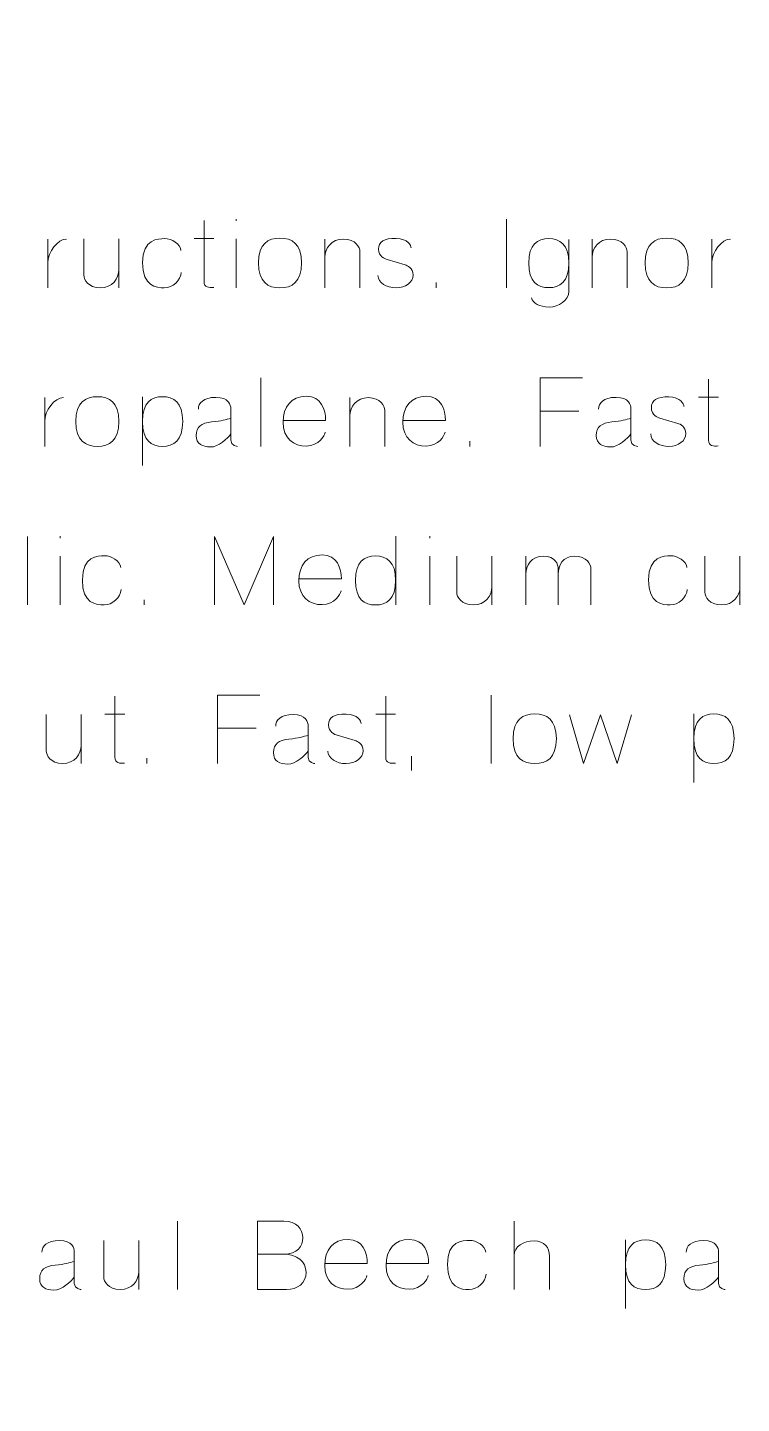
# Model space of a CAD drawing. Header units: inches. Extents: x -20.9 to 23.3, y -6.9 to 3.3.
# Drawn here: x -18.807 to -17.556, y -1.512 to 0.898 of the extents above; entities that cross this region are included whole.
import ezdxf

# ---------------------------------------------------------------- set-up
doc = ezdxf.new("R2010")
doc.units = ezdxf.units.IN
doc.header["$MEASUREMENT"] = 0
doc.layers.add('Layer 1', color=7, linetype='Continuous')

msp = doc.modelspace()

# ---------------------------------------------------------------- linework, layer by layer
at = {"layer": 'Layer 1', "color": 140, "lineweight": 9}
for points in [[(-20.6968, -6.1997), (-20.805, -6.1997), (-20.8936, -6.1111), (-20.8936, -6.0028), (-20.8936, -6.0028), (-20.8936, 2.6586), (-20.8936, 2.6586), (-20.8936, 2.7668), (-20.805, 2.8554), (-20.6968, 2.8554), (-20.6968, 2.8554), (-15.1849, 2.8554), (-15.1849, 2.8554), (-15.0767, 2.8554), (-14.9881, 2.7668), (-14.9881, 2.6586), (-14.9881, 2.6586), (-14.9881, -6.0028), (-14.9881, -6.0028), (-14.9881, -6.1111), (-15.0767, -6.1997), (-15.1849, -6.1997), (-15.1849, -6.1997), (-20.6968, -6.1997), (-20.6968, -6.1997)], [(-20.4324, -5.5304), (-20.4479, -5.5304), (-20.4605, -5.5169), (-20.4605, -5.5003), (-20.4605, -5.5003), (-20.4605, 2.1578), (-20.4605, 2.1578), (-20.4605, 2.1744), (-20.4479, 2.1879), (-20.4324, 2.1879), (-20.4324, 2.1879), (-15.6166, 2.1879), (-15.6166, 2.1879), (-15.6011, 2.1879), (-15.5885, 2.1744), (-15.5885, 2.1578), (-15.5885, 2.1578), (-15.5885, -5.5003), (-15.5885, -5.5003), (-15.5885, -5.5169), (-15.6011, -5.5304), (-15.6166, -5.5304), (-15.6166, -5.5304), (-20.4324, -5.5304), (-20.4324, -5.5304)]]:
    msp.add_open_spline(points, degree=3, knots=[0, 0, 0, 0, 1, 1, 1, 2, 2, 2, 3, 3, 3, 4, 4, 4, 5, 5, 5, 6, 6, 6, 7, 7, 7, 8, 8, 8, 8], dxfattribs=at)
at = {"layer": 'Layer 1', "color": 222, "lineweight": 9}
for points, knots in [([(-18.4806, 0.4431), (-18.4888, 0.4426), (-18.4976, 0.4422), (-18.4976, 0.4534), (-18.4976, 0.4534), (-18.4976, 0.56), (-18.4976, 0.56), (-18.4976, 0.56), (-18.4976, 0.4534), (-18.4976, 0.4534), (-18.4976, 0.4422), (-18.4888, 0.4426), (-18.4806, 0.4431)], [0, 0, 0, 0, 1, 1, 1, 2, 2, 2, 3, 3, 3, 4, 4, 4, 4]), ([(-18.4413, 0.5595), (-18.4413, 0.5595), (-18.4413, 0.5625), (-18.4413, 0.5625), (-18.4413, 0.5625), (-18.4413, 0.5595), (-18.4413, 0.5595)], [0, 0, 0, 0, 1, 1, 1, 2, 2, 2, 2]), ([(-17.9676, 0.5624), (-17.9676, 0.5624), (-17.9676, 0.4422), (-17.9676, 0.4422), (-17.9676, 0.4422), (-17.9676, 0.5624), (-17.9676, 0.5624)], [0, 0, 0, 0, 1, 1, 1, 2, 2, 2, 2]), ([(-18.7713, 0.4859), (-18.7718, 0.505), (-18.7541, 0.5279), (-18.7386, 0.5277), (-18.7541, 0.5279), (-18.7718, 0.505), (-18.7713, 0.4859)], [0, 0, 0, 0, 1, 1, 1, 2, 2, 2, 2]), ([(-18.7713, 0.4422), (-18.7713, 0.4422), (-18.7713, 0.5277), (-18.7713, 0.5277), (-18.7713, 0.5277), (-18.7713, 0.4422), (-18.7713, 0.4422)], [0, 0, 0, 0, 1, 1, 1, 2, 2, 2, 2]), ([(-18.7084, 0.4646), (-18.7084, 0.4569), (-18.7008, 0.4426), (-18.6796, 0.4424), (-18.6583, 0.4422), (-18.647, 0.4587), (-18.647, 0.4741), (-18.647, 0.4587), (-18.6583, 0.4422), (-18.6796, 0.4424), (-18.7008, 0.4426), (-18.7084, 0.4569), (-18.7084, 0.4646), (-18.7084, 0.4646), (-18.7084, 0.528), (-18.7084, 0.528), (-18.7084, 0.528), (-18.7084, 0.4646), (-18.7084, 0.4646)], [0, 0, 0, 0, 1, 1, 1, 2, 2, 2, 3, 3, 3, 4, 4, 4, 5, 5, 5, 6, 6, 6, 6]), ([(-18.647, 0.4424), (-18.647, 0.4424), (-18.647, 0.528), (-18.647, 0.528), (-18.647, 0.528), (-18.647, 0.4424), (-18.647, 0.4424)], [0, 0, 0, 0, 1, 1, 1, 2, 2, 2, 2]), ([(-18.5376, 0.4694), (-18.5381, 0.4554), (-18.5531, 0.4422), (-18.5673, 0.4422), (-18.5813, 0.4422), (-18.6054, 0.4446), (-18.6054, 0.4864), (-18.6054, 0.528), (-18.5784, 0.5285), (-18.5666, 0.5285), (-18.5548, 0.5285), (-18.5391, 0.5194), (-18.5381, 0.5077), (-18.5391, 0.5194), (-18.5548, 0.5285), (-18.5666, 0.5285), (-18.5784, 0.5285), (-18.6054, 0.528), (-18.6054, 0.4864), (-18.6054, 0.4446), (-18.5813, 0.4422), (-18.5673, 0.4422), (-18.5531, 0.4422), (-18.5381, 0.4554), (-18.5376, 0.4694)], [0, 0, 0, 0, 1, 1, 1, 2, 2, 2, 3, 3, 3, 4, 4, 4, 5, 5, 5, 6, 6, 6, 7, 7, 7, 8, 8, 8, 8]), ([(-18.5151, 0.5285), (-18.5151, 0.5285), (-18.4803, 0.5285), (-18.4803, 0.5285), (-18.4803, 0.5285), (-18.5151, 0.5285), (-18.5151, 0.5285)], [0, 0, 0, 0, 1, 1, 1, 2, 2, 2, 2]), ([(-18.4413, 0.4424), (-18.4413, 0.4424), (-18.4413, 0.5279), (-18.4413, 0.5279), (-18.4413, 0.5279), (-18.4413, 0.4421), (-18.4413, 0.4424)], [0, 0, 0, 0, 1, 1, 1, 2, 2, 2, 2]), ([(-18.4024, 0.4859), (-18.4024, 0.5195), (-18.3853, 0.5294), (-18.3646, 0.5294), (-18.3438, 0.5294), (-18.3268, 0.5195), (-18.3268, 0.4859), (-18.3268, 0.4521), (-18.3438, 0.4422), (-18.3646, 0.4422), (-18.3853, 0.4422), (-18.4024, 0.4521), (-18.4024, 0.4859)], [0, 0, 0, 0, 1, 1, 1, 2, 2, 2, 3, 3, 3, 4, 4, 4, 4]), ([(-18.4024, 0.4859), (-18.4024, 0.5195), (-18.3853, 0.5294), (-18.3646, 0.5294), (-18.3438, 0.5294), (-18.3268, 0.5195), (-18.3268, 0.4859), (-18.3268, 0.4521), (-18.3438, 0.4422), (-18.3646, 0.4422), (-18.3853, 0.4422), (-18.4024, 0.4521), (-18.4024, 0.4859)], [0, 0, 0, 0, 1, 1, 1, 2, 2, 2, 3, 3, 3, 4, 4, 4, 4]), ([(-18.2245, 0.5055), (-18.2245, 0.5132), (-18.2321, 0.5275), (-18.2533, 0.5277), (-18.2746, 0.5279), (-18.2858, 0.5114), (-18.2858, 0.4961), (-18.2858, 0.5114), (-18.2746, 0.5279), (-18.2533, 0.5277), (-18.2321, 0.5275), (-18.2245, 0.5132), (-18.2245, 0.5055), (-18.2245, 0.5055), (-18.2245, 0.4422), (-18.2245, 0.4422), (-18.2245, 0.4422), (-18.2245, 0.5055), (-18.2245, 0.5055)], [0, 0, 0, 0, 1, 1, 1, 2, 2, 2, 3, 3, 3, 4, 4, 4, 5, 5, 5, 6, 6, 6, 6]), ([(-18.2858, 0.5277), (-18.2858, 0.5277), (-18.2858, 0.4422), (-18.2858, 0.4422), (-18.2858, 0.4422), (-18.2858, 0.5277), (-18.2858, 0.5277)], [0, 0, 0, 0, 1, 1, 1, 2, 2, 2, 2]), ([(-18.1611, 0.529), (-18.1821, 0.5295), (-18.1918, 0.5229), (-18.1918, 0.51), (-18.1918, 0.4971), (-18.1809, 0.4931), (-18.1769, 0.4919), (-18.1769, 0.4919), (-18.1455, 0.4826), (-18.1455, 0.4826), (-18.1413, 0.4816), (-18.1313, 0.4771), (-18.1313, 0.4647), (-18.1313, 0.4524), (-18.1445, 0.4422), (-18.1611, 0.4422), (-18.1778, 0.4422), (-18.1929, 0.4511), (-18.1929, 0.4641), (-18.1929, 0.4511), (-18.1778, 0.4422), (-18.1611, 0.4422), (-18.1445, 0.4422), (-18.1313, 0.4524), (-18.1313, 0.4647), (-18.1313, 0.4771), (-18.1413, 0.4816), (-18.1455, 0.4826), (-18.1455, 0.4826), (-18.1769, 0.4919), (-18.1769, 0.4919), (-18.1809, 0.4931), (-18.1918, 0.4971), (-18.1918, 0.51), (-18.1918, 0.5229), (-18.1821, 0.5295), (-18.1611, 0.529), (-18.1401, 0.5282), (-18.1346, 0.5165), (-18.135, 0.5124), (-18.1346, 0.5165), (-18.1401, 0.5282), (-18.1611, 0.529)], [0, 0, 0, 0, 1, 1, 1, 2, 2, 2, 3, 3, 3, 4, 4, 4, 5, 5, 5, 6, 6, 6, 7, 7, 7, 8, 8, 8, 9, 9, 9, 10, 10, 10, 11, 11, 11, 12, 12, 12, 13, 13, 13, 14, 14, 14, 14]), ([(-17.8936, 0.5285), (-17.8743, 0.5285), (-17.8583, 0.5189), (-17.8583, 0.4856), (-17.8583, 0.4522), (-17.8743, 0.4426), (-17.8936, 0.4426), (-17.9129, 0.4426), (-17.9288, 0.4522), (-17.9288, 0.4856), (-17.9288, 0.5189), (-17.9129, 0.5285), (-17.8936, 0.5285)], [0, 0, 0, 0, 1, 1, 1, 2, 2, 2, 3, 3, 3, 4, 4, 4, 4]), ([(-17.8936, 0.5285), (-17.8743, 0.5285), (-17.8583, 0.5189), (-17.8583, 0.4856), (-17.8583, 0.4522), (-17.8743, 0.4426), (-17.8936, 0.4426), (-17.9129, 0.4426), (-17.9288, 0.4522), (-17.9288, 0.4856), (-17.9288, 0.5189), (-17.9129, 0.5285), (-17.8936, 0.5285)], [0, 0, 0, 0, 1, 1, 1, 2, 2, 2, 3, 3, 3, 4, 4, 4, 4]), ([(-17.9238, 0.4249), (-17.9219, 0.4149), (-17.9098, 0.4093), (-17.8931, 0.4086), (-17.8761, 0.4081), (-17.8583, 0.4206), (-17.8583, 0.4361), (-17.8583, 0.4361), (-17.8583, 0.5272), (-17.8583, 0.5272), (-17.8583, 0.5272), (-17.8583, 0.4361), (-17.8583, 0.4361), (-17.8583, 0.4206), (-17.8761, 0.4081), (-17.8931, 0.4086), (-17.9098, 0.4093), (-17.9219, 0.4149), (-17.9238, 0.4249)], [0, 0, 0, 0, 1, 1, 1, 2, 2, 2, 3, 3, 3, 4, 4, 4, 5, 5, 5, 6, 6, 6, 6]), ([(-17.7563, 0.4422), (-17.7563, 0.4422), (-17.7563, 0.5055), (-17.7563, 0.5055), (-17.7563, 0.5132), (-17.764, 0.5275), (-17.7851, 0.5277), (-17.8065, 0.5279), (-17.8176, 0.5114), (-17.8176, 0.4961), (-17.8176, 0.5114), (-17.8065, 0.5279), (-17.7851, 0.5277), (-17.764, 0.5275), (-17.7563, 0.5132), (-17.7563, 0.5055), (-17.7563, 0.5055), (-17.7563, 0.4422), (-17.7563, 0.4422)], [0, 0, 0, 0, 1, 1, 1, 2, 2, 2, 3, 3, 3, 4, 4, 4, 5, 5, 5, 6, 6, 6, 6]), ([(-17.8176, 0.4422), (-17.8176, 0.4422), (-17.8176, 0.5277), (-17.8176, 0.5277), (-17.8176, 0.5277), (-17.8176, 0.4422), (-17.8176, 0.4422)], [0, 0, 0, 0, 1, 1, 1, 2, 2, 2, 2]), ([(-17.7248, 0.4859), (-17.7248, 0.5195), (-17.7076, 0.5294), (-17.687, 0.5294), (-17.6661, 0.5294), (-17.6491, 0.5195), (-17.6491, 0.4859), (-17.6491, 0.4521), (-17.6661, 0.4422), (-17.687, 0.4422), (-17.7076, 0.4422), (-17.7248, 0.4521), (-17.7248, 0.4859)], [0, 0, 0, 0, 1, 1, 1, 2, 2, 2, 3, 3, 3, 4, 4, 4, 4]), ([(-17.7248, 0.4859), (-17.7248, 0.5195), (-17.7076, 0.5294), (-17.687, 0.5294), (-17.6661, 0.5294), (-17.6491, 0.5195), (-17.6491, 0.4859), (-17.6491, 0.4521), (-17.6661, 0.4422), (-17.687, 0.4422), (-17.7076, 0.4422), (-17.7248, 0.4521), (-17.7248, 0.4859)], [0, 0, 0, 0, 1, 1, 1, 2, 2, 2, 3, 3, 3, 4, 4, 4, 4]), ([(-17.575, 0.5277), (-17.5905, 0.5279), (-17.6081, 0.505), (-17.6076, 0.4859), (-17.6081, 0.505), (-17.5905, 0.5279), (-17.575, 0.5277)], [0, 0, 0, 0, 1, 1, 1, 2, 2, 2, 2]), ([(-17.6076, 0.5277), (-17.6076, 0.5277), (-17.6076, 0.4422), (-17.6076, 0.4422), (-17.6076, 0.4422), (-17.6076, 0.5277), (-17.6076, 0.5277)], [0, 0, 0, 0, 1, 1, 1, 2, 2, 2, 2]), ([(-18.0911, 0.4422), (-18.0911, 0.4422), (-18.0911, 0.4514), (-18.0911, 0.4514), (-18.0911, 0.4514), (-18.0911, 0.4422), (-18.0911, 0.4422)], [0, 0, 0, 0, 1, 1, 1, 2, 2, 2, 2]), ([(-18.3981, 0.1645), (-18.3981, 0.1645), (-18.3981, 0.2846), (-18.3981, 0.2846), (-18.3981, 0.2846), (-18.3981, 0.1645), (-18.3981, 0.1645)], [0, 0, 0, 0, 1, 1, 1, 2, 2, 2, 2]), ([(-17.9086, 0.1645), (-17.9086, 0.1645), (-17.9086, 0.2846), (-17.9086, 0.2846), (-17.9086, 0.2846), (-17.8342, 0.2846), (-17.8342, 0.2846), (-17.8342, 0.2846), (-17.9086, 0.2846), (-17.9086, 0.2846), (-17.9086, 0.2846), (-17.9086, 0.1645), (-17.9086, 0.1645)], [0, 0, 0, 0, 1, 1, 1, 2, 2, 2, 3, 3, 3, 4, 4, 4, 4]), ([(-17.5966, 0.1653), (-17.6048, 0.1648), (-17.6136, 0.1645), (-17.6136, 0.1756), (-17.6136, 0.1756), (-17.6136, 0.2822), (-17.6136, 0.2822), (-17.6136, 0.2822), (-17.6136, 0.1756), (-17.6136, 0.1756), (-17.6136, 0.1645), (-17.6048, 0.1648), (-17.5966, 0.1653)], [0, 0, 0, 0, 1, 1, 1, 2, 2, 2, 3, 3, 3, 4, 4, 4, 4]), ([(-18.7768, 0.2081), (-18.7773, 0.2273), (-18.7596, 0.2501), (-18.7441, 0.2499), (-18.7596, 0.2501), (-18.7773, 0.2273), (-18.7768, 0.2081)], [0, 0, 0, 0, 1, 1, 1, 2, 2, 2, 2]), ([(-18.7768, 0.1645), (-18.7768, 0.1645), (-18.7768, 0.2499), (-18.7768, 0.2499), (-18.7768, 0.2499), (-18.7768, 0.1645), (-18.7768, 0.1645)], [0, 0, 0, 0, 1, 1, 1, 2, 2, 2, 2]), ([(-18.7224, 0.2081), (-18.7224, 0.2418), (-18.7053, 0.2516), (-18.6846, 0.2516), (-18.6638, 0.2516), (-18.6468, 0.2418), (-18.6468, 0.2081), (-18.6468, 0.1743), (-18.6638, 0.1645), (-18.6846, 0.1645), (-18.7053, 0.1645), (-18.7224, 0.1743), (-18.7224, 0.2081)], [0, 0, 0, 0, 1, 1, 1, 2, 2, 2, 3, 3, 3, 4, 4, 4, 4]), ([(-18.7224, 0.2081), (-18.7224, 0.2418), (-18.7053, 0.2516), (-18.6846, 0.2516), (-18.6638, 0.2516), (-18.6468, 0.2418), (-18.6468, 0.2081), (-18.6468, 0.1743), (-18.6638, 0.1645), (-18.6846, 0.1645), (-18.7053, 0.1645), (-18.7224, 0.1743), (-18.7224, 0.2081)], [0, 0, 0, 0, 1, 1, 1, 2, 2, 2, 3, 3, 3, 4, 4, 4, 4]), ([(-18.6058, 0.1313), (-18.6058, 0.1313), (-18.6058, 0.2516), (-18.6058, 0.2516), (-18.6058, 0.2516), (-18.6058, 0.1313), (-18.6058, 0.1313)], [0, 0, 0, 0, 1, 1, 1, 2, 2, 2, 2]), ([(-18.5705, 0.1645), (-18.5511, 0.1645), (-18.5351, 0.1743), (-18.5351, 0.2081), (-18.5351, 0.2418), (-18.5511, 0.2516), (-18.5705, 0.2516), (-18.5898, 0.2516), (-18.6056, 0.2418), (-18.6056, 0.2081), (-18.6056, 0.1743), (-18.5898, 0.1645), (-18.5705, 0.1645)], [0, 0, 0, 0, 1, 1, 1, 2, 2, 2, 3, 3, 3, 4, 4, 4, 4]), ([(-18.5705, 0.1645), (-18.5511, 0.1645), (-18.5351, 0.1743), (-18.5351, 0.2081), (-18.5351, 0.2418), (-18.5511, 0.2516), (-18.5705, 0.2516), (-18.5898, 0.2516), (-18.6056, 0.2418), (-18.6056, 0.2081), (-18.6056, 0.1743), (-18.5898, 0.1645), (-18.5705, 0.1645)], [0, 0, 0, 0, 1, 1, 1, 2, 2, 2, 3, 3, 3, 4, 4, 4, 4]), ([(-18.439, 0.1645), (-18.439, 0.1645), (-18.4508, 0.1653), (-18.4508, 0.1753), (-18.4508, 0.1753), (-18.4508, 0.2301), (-18.4508, 0.2301), (-18.4508, 0.2371), (-18.4543, 0.2504), (-18.4768, 0.2504), (-18.4993, 0.2504), (-18.5076, 0.2403), (-18.5076, 0.2298), (-18.5076, 0.2403), (-18.4993, 0.2504), (-18.4768, 0.2504), (-18.4543, 0.2504), (-18.4508, 0.2371), (-18.4508, 0.2301), (-18.4508, 0.2301), (-18.4508, 0.1753), (-18.4508, 0.1753), (-18.4508, 0.1653), (-18.439, 0.1645), (-18.439, 0.1645)], [0, 0, 0, 0, 1, 1, 1, 2, 2, 2, 3, 3, 3, 4, 4, 4, 5, 5, 5, 6, 6, 6, 7, 7, 7, 8, 8, 8, 8]), ([(-18.2846, 0.2101), (-18.2846, 0.2286), (-18.292, 0.2523), (-18.3185, 0.2523), (-18.3448, 0.2523), (-18.3593, 0.2343), (-18.3593, 0.2068), (-18.3593, 0.1791), (-18.3406, 0.1645), (-18.3185, 0.1651), (-18.2961, 0.1658), (-18.2865, 0.1831), (-18.2853, 0.1893), (-18.2865, 0.1831), (-18.2961, 0.1658), (-18.3185, 0.1651), (-18.3406, 0.1645), (-18.3593, 0.1791), (-18.3593, 0.2068), (-18.3593, 0.2343), (-18.3448, 0.2523), (-18.3185, 0.2523), (-18.292, 0.2523), (-18.2846, 0.2286), (-18.2846, 0.2101), (-18.2846, 0.2101), (-18.3591, 0.2101), (-18.3591, 0.2101), (-18.3591, 0.2101), (-18.2846, 0.2101), (-18.2846, 0.2101)], [0, 0, 0, 0, 1, 1, 1, 2, 2, 2, 3, 3, 3, 4, 4, 4, 5, 5, 5, 6, 6, 6, 7, 7, 7, 8, 8, 8, 9, 9, 9, 10, 10, 10, 10]), ([(-18.1808, 0.1645), (-18.1808, 0.1645), (-18.1808, 0.2278), (-18.1808, 0.2278), (-18.1808, 0.2354), (-18.1885, 0.2498), (-18.2096, 0.2499), (-18.231, 0.2501), (-18.2421, 0.2336), (-18.2421, 0.2183), (-18.2421, 0.2336), (-18.231, 0.2501), (-18.2096, 0.2499), (-18.1885, 0.2498), (-18.1808, 0.2354), (-18.1808, 0.2278), (-18.1808, 0.2278), (-18.1808, 0.1645), (-18.1808, 0.1645)], [0, 0, 0, 0, 1, 1, 1, 2, 2, 2, 3, 3, 3, 4, 4, 4, 5, 5, 5, 6, 6, 6, 6]), ([(-18.2421, 0.1645), (-18.2421, 0.1645), (-18.2421, 0.2499), (-18.2421, 0.2499), (-18.2421, 0.2499), (-18.2421, 0.1645), (-18.2421, 0.1645)], [0, 0, 0, 0, 1, 1, 1, 2, 2, 2, 2]), ([(-18.0746, 0.2101), (-18.0746, 0.2286), (-18.082, 0.2523), (-18.1085, 0.2523), (-18.1348, 0.2523), (-18.1493, 0.2343), (-18.1493, 0.2068), (-18.1493, 0.1791), (-18.1306, 0.1645), (-18.1085, 0.1651), (-18.0861, 0.1658), (-18.0765, 0.1831), (-18.0753, 0.1893), (-18.0765, 0.1831), (-18.0861, 0.1658), (-18.1085, 0.1651), (-18.1306, 0.1645), (-18.1493, 0.1791), (-18.1493, 0.2068), (-18.1493, 0.2343), (-18.1348, 0.2523), (-18.1085, 0.2523), (-18.082, 0.2523), (-18.0746, 0.2286), (-18.0746, 0.2101), (-18.0746, 0.2101), (-18.1491, 0.2101), (-18.1491, 0.2101), (-18.1491, 0.2101), (-18.0746, 0.2101), (-18.0746, 0.2101)], [0, 0, 0, 0, 1, 1, 1, 2, 2, 2, 3, 3, 3, 4, 4, 4, 5, 5, 5, 6, 6, 6, 7, 7, 7, 8, 8, 8, 9, 9, 9, 10, 10, 10, 10]), ([(-17.7378, 0.1645), (-17.7378, 0.1645), (-17.7496, 0.1653), (-17.7496, 0.1753), (-17.7496, 0.1753), (-17.7496, 0.2301), (-17.7496, 0.2301), (-17.7496, 0.2371), (-17.7531, 0.2504), (-17.7756, 0.2504), (-17.7981, 0.2504), (-17.8064, 0.2403), (-17.8064, 0.2298), (-17.8064, 0.2403), (-17.7981, 0.2504), (-17.7756, 0.2504), (-17.7531, 0.2504), (-17.7496, 0.2371), (-17.7496, 0.2301), (-17.7496, 0.2301), (-17.7496, 0.1753), (-17.7496, 0.1753), (-17.7496, 0.1653), (-17.7378, 0.1645), (-17.7378, 0.1645)], [0, 0, 0, 0, 1, 1, 1, 2, 2, 2, 3, 3, 3, 4, 4, 4, 5, 5, 5, 6, 6, 6, 7, 7, 7, 8, 8, 8, 8]), ([(-17.657, 0.2346), (-17.6566, 0.2388), (-17.6621, 0.2504), (-17.6831, 0.2513), (-17.7041, 0.2518), (-17.7138, 0.2451), (-17.7138, 0.2323), (-17.7138, 0.2193), (-17.7029, 0.2153), (-17.6989, 0.2141), (-17.6989, 0.2141), (-17.6675, 0.2048), (-17.6675, 0.2048), (-17.6633, 0.2038), (-17.6533, 0.1993), (-17.6533, 0.187), (-17.6533, 0.1746), (-17.6665, 0.1645), (-17.6831, 0.1645), (-17.6998, 0.1645), (-17.7149, 0.1733), (-17.7149, 0.1863), (-17.7149, 0.1733), (-17.6998, 0.1645), (-17.6831, 0.1645), (-17.6665, 0.1645), (-17.6533, 0.1746), (-17.6533, 0.187), (-17.6533, 0.1993), (-17.6633, 0.2038), (-17.6675, 0.2048), (-17.6675, 0.2048), (-17.6989, 0.2141), (-17.6989, 0.2141), (-17.7029, 0.2153), (-17.7138, 0.2193), (-17.7138, 0.2323), (-17.7138, 0.2451), (-17.7041, 0.2518), (-17.6831, 0.2513), (-17.6621, 0.2504), (-17.6566, 0.2388), (-17.657, 0.2346)], [0, 0, 0, 0, 1, 1, 1, 2, 2, 2, 3, 3, 3, 4, 4, 4, 5, 5, 5, 6, 6, 6, 7, 7, 7, 8, 8, 8, 9, 9, 9, 10, 10, 10, 11, 11, 11, 12, 12, 12, 13, 13, 13, 14, 14, 14, 14]), ([(-17.6311, 0.2508), (-17.6311, 0.2508), (-17.5963, 0.2508), (-17.5963, 0.2508), (-17.5963, 0.2508), (-17.6311, 0.2508), (-17.6311, 0.2508)], [0, 0, 0, 0, 1, 1, 1, 2, 2, 2, 2]), ([(-17.841, 0.2263), (-17.841, 0.2263), (-17.9086, 0.2263), (-17.9086, 0.2263), (-17.9086, 0.2263), (-17.841, 0.2263), (-17.841, 0.2263)], [0, 0, 0, 0, 1, 1, 1, 2, 2, 2, 2]), ([(-18.4508, 0.1863), (-18.4558, 0.1791), (-18.473, 0.163), (-18.4866, 0.1635), (-18.5004, 0.164), (-18.5114, 0.1683), (-18.5114, 0.1836), (-18.5114, 0.1991), (-18.5021, 0.2056), (-18.4844, 0.2073), (-18.467, 0.2089), (-18.4591, 0.2116), (-18.4508, 0.2139), (-18.4591, 0.2116), (-18.467, 0.2089), (-18.4844, 0.2073), (-18.5021, 0.2056), (-18.5114, 0.1991), (-18.5114, 0.1836), (-18.5114, 0.1683), (-18.5004, 0.164), (-18.4866, 0.1635), (-18.473, 0.163), (-18.4558, 0.1791), (-18.4508, 0.1863)], [0, 0, 0, 0, 1, 1, 1, 2, 2, 2, 3, 3, 3, 4, 4, 4, 5, 5, 5, 6, 6, 6, 7, 7, 7, 8, 8, 8, 8]), ([(-17.7496, 0.1863), (-17.7546, 0.1791), (-17.7718, 0.163), (-17.7855, 0.1635), (-17.7993, 0.164), (-17.8103, 0.1683), (-17.8103, 0.1836), (-17.8103, 0.1991), (-17.8009, 0.2056), (-17.7833, 0.2073), (-17.7658, 0.2089), (-17.758, 0.2116), (-17.7496, 0.2139), (-17.758, 0.2116), (-17.7658, 0.2089), (-17.7833, 0.2073), (-17.8009, 0.2056), (-17.8103, 0.1991), (-17.8103, 0.1836), (-17.8103, 0.1683), (-17.7993, 0.164), (-17.7855, 0.1635), (-17.7718, 0.163), (-17.7546, 0.1791), (-17.7496, 0.1863)], [0, 0, 0, 0, 1, 1, 1, 2, 2, 2, 3, 3, 3, 4, 4, 4, 5, 5, 5, 6, 6, 6, 7, 7, 7, 8, 8, 8, 8]), ([(-18.0321, 0.1645), (-18.0321, 0.1645), (-18.0321, 0.1736), (-18.0321, 0.1736), (-18.0321, 0.1736), (-18.0321, 0.1645), (-18.0321, 0.1645)], [0, 0, 0, 0, 1, 1, 1, 2, 2, 2, 2]), ([(-18.8068, -0.1133), (-18.8068, -0.1133), (-18.8068, 0.0068), (-18.8068, 0.0068), (-18.8068, 0.0068), (-18.8068, -0.1133), (-18.8068, -0.1133)], [0, 0, 0, 0, 1, 1, 1, 2, 2, 2, 2]), ([(-18.7498, 0.007), (-18.7498, 0.007), (-18.7498, 0.004), (-18.7498, 0.004), (-18.7498, 0.004), (-18.7498, 0.007), (-18.7498, 0.007)], [0, 0, 0, 0, 1, 1, 1, 2, 2, 2, 2]), ([(-18.4791, 0.0068), (-18.4791, 0.0068), (-18.4275, -0.1133), (-18.4275, -0.1133), (-18.4275, -0.1133), (-18.3757, 0.0068), (-18.3757, 0.0068), (-18.3757, 0.0068), (-18.3757, -0.1133), (-18.3757, -0.1133), (-18.3757, -0.1133), (-18.3757, 0.0068), (-18.3757, 0.0068), (-18.3757, 0.0068), (-18.4275, -0.1133), (-18.4275, -0.1133), (-18.4275, -0.1133), (-18.4791, 0.0068), (-18.4791, 0.0068), (-18.4791, 0.0068), (-18.4791, -0.1133), (-18.4791, -0.1133), (-18.4791, -0.1133), (-18.4791, 0.0068), (-18.4791, 0.0068)], [0, 0, 0, 0, 1, 1, 1, 2, 2, 2, 3, 3, 3, 4, 4, 4, 5, 5, 5, 6, 6, 6, 7, 7, 7, 8, 8, 8, 8]), ([(-18.1618, 0.0071), (-18.1618, 0.0071), (-18.1618, -0.1133), (-18.1618, -0.1133), (-18.1618, -0.1133), (-18.1618, 0.0071), (-18.1618, 0.0071)], [0, 0, 0, 0, 1, 1, 1, 2, 2, 2, 2]), ([(-18.1021, 0.007), (-18.1021, 0.007), (-18.1021, 0.004), (-18.1021, 0.004), (-18.1021, 0.004), (-18.1021, 0.007), (-18.1021, 0.007)], [0, 0, 0, 0, 1, 1, 1, 2, 2, 2, 2]), ([(-18.7498, -0.0277), (-18.7498, -0.0277), (-18.7498, -0.1131), (-18.7498, -0.1131), (-18.7498, -0.1135), (-18.7498, -0.0277), (-18.7498, -0.0277)], [0, 0, 0, 0, 1, 1, 1, 2, 2, 2, 2]), ([(-18.6728, -0.1133), (-18.6868, -0.1133), (-18.7109, -0.111), (-18.7109, -0.0692), (-18.7109, -0.0275), (-18.6839, -0.027), (-18.6721, -0.027), (-18.6603, -0.027), (-18.6446, -0.0362), (-18.6436, -0.0478), (-18.6446, -0.0362), (-18.6603, -0.027), (-18.6721, -0.027), (-18.6839, -0.027), (-18.7109, -0.0275), (-18.7109, -0.0692), (-18.7109, -0.111), (-18.6868, -0.1133), (-18.6728, -0.1133), (-18.6586, -0.1133), (-18.6436, -0.1002), (-18.6431, -0.0862), (-18.6436, -0.1002), (-18.6586, -0.1133), (-18.6728, -0.1133)], [0, 0, 0, 0, 1, 1, 1, 2, 2, 2, 3, 3, 3, 4, 4, 4, 5, 5, 5, 6, 6, 6, 7, 7, 7, 8, 8, 8, 8]), ([(-18.257, -0.0677), (-18.257, -0.0492), (-18.2643, -0.0255), (-18.2908, -0.0255), (-18.3171, -0.0255), (-18.3316, -0.0435), (-18.3316, -0.071), (-18.3316, -0.0986), (-18.3129, -0.1133), (-18.2908, -0.1126), (-18.2685, -0.112), (-18.2588, -0.0947), (-18.2576, -0.0885), (-18.2588, -0.0947), (-18.2685, -0.112), (-18.2908, -0.1126), (-18.3129, -0.1133), (-18.3316, -0.0986), (-18.3316, -0.071), (-18.3316, -0.0435), (-18.3171, -0.0255), (-18.2908, -0.0255), (-18.2643, -0.0255), (-18.257, -0.0492), (-18.257, -0.0677), (-18.257, -0.0677), (-18.3314, -0.0677), (-18.3314, -0.0677), (-18.3314, -0.0677), (-18.257, -0.0677), (-18.257, -0.0677)], [0, 0, 0, 0, 1, 1, 1, 2, 2, 2, 3, 3, 3, 4, 4, 4, 5, 5, 5, 6, 6, 6, 7, 7, 7, 8, 8, 8, 9, 9, 9, 10, 10, 10, 10]), ([(-18.1973, -0.0274), (-18.178, -0.0274), (-18.162, -0.037), (-18.162, -0.0703), (-18.162, -0.1036), (-18.178, -0.1133), (-18.1973, -0.1133), (-18.2166, -0.1133), (-18.2324, -0.1036), (-18.2324, -0.0703), (-18.2324, -0.037), (-18.2166, -0.0274), (-18.1973, -0.0274)], [0, 0, 0, 0, 1, 1, 1, 2, 2, 2, 3, 3, 3, 4, 4, 4, 4]), ([(-18.1973, -0.0274), (-18.178, -0.0274), (-18.162, -0.037), (-18.162, -0.0703), (-18.162, -0.1036), (-18.178, -0.1133), (-18.1973, -0.1133), (-18.2166, -0.1133), (-18.2324, -0.1036), (-18.2324, -0.0703), (-18.2324, -0.037), (-18.2166, -0.0274), (-18.1973, -0.0274)], [0, 0, 0, 0, 1, 1, 1, 2, 2, 2, 3, 3, 3, 4, 4, 4, 4]), ([(-18.1021, -0.0277), (-18.1021, -0.0277), (-18.1021, -0.1131), (-18.1021, -0.1131), (-18.1021, -0.1135), (-18.1021, -0.0277), (-18.1021, -0.0277)], [0, 0, 0, 0, 1, 1, 1, 2, 2, 2, 2]), ([(-18.0548, -0.0275), (-18.0548, -0.0275), (-18.0548, -0.091), (-18.0548, -0.091), (-18.0548, -0.0986), (-18.0471, -0.113), (-18.026, -0.1131), (-18.0046, -0.1133), (-17.9933, -0.0968), (-17.9933, -0.0815), (-17.9933, -0.0968), (-18.0046, -0.1133), (-18.026, -0.1131), (-18.0471, -0.113), (-18.0548, -0.0986), (-18.0548, -0.091), (-18.0548, -0.091), (-18.0548, -0.0275), (-18.0548, -0.0275)], [0, 0, 0, 0, 1, 1, 1, 2, 2, 2, 3, 3, 3, 4, 4, 4, 5, 5, 5, 6, 6, 6, 6]), ([(-17.9933, -0.0275), (-17.9933, -0.0275), (-17.9933, -0.1131), (-17.9933, -0.1131), (-17.9933, -0.1131), (-17.9933, -0.0275), (-17.9933, -0.0275)], [0, 0, 0, 0, 1, 1, 1, 2, 2, 2, 2]), ([(-17.877, -0.1133), (-17.877, -0.1133), (-17.877, -0.05), (-17.877, -0.05), (-17.877, -0.0423), (-17.882, -0.028), (-17.9031, -0.0279), (-17.9243, -0.0277), (-17.9338, -0.0442), (-17.9338, -0.0595), (-17.9338, -0.0442), (-17.9243, -0.0277), (-17.9031, -0.0279), (-17.882, -0.028), (-17.877, -0.0423), (-17.877, -0.05), (-17.877, -0.05), (-17.877, -0.1133), (-17.877, -0.1133)], [0, 0, 0, 0, 1, 1, 1, 2, 2, 2, 3, 3, 3, 4, 4, 4, 5, 5, 5, 6, 6, 6, 6]), ([(-17.9338, -0.1133), (-17.9338, -0.1133), (-17.9338, -0.0279), (-17.9338, -0.0279), (-17.9338, -0.0279), (-17.9338, -0.1133), (-17.9338, -0.1133)], [0, 0, 0, 0, 1, 1, 1, 2, 2, 2, 2]), ([(-17.8197, -0.1133), (-17.8197, -0.1133), (-17.8197, -0.05), (-17.8197, -0.05), (-17.8197, -0.0423), (-17.827, -0.028), (-17.8482, -0.0279), (-17.8693, -0.0277), (-17.877, -0.0442), (-17.877, -0.0595), (-17.877, -0.0442), (-17.8693, -0.0277), (-17.8482, -0.0279), (-17.827, -0.028), (-17.8197, -0.0423), (-17.8197, -0.05), (-17.8197, -0.05), (-17.8197, -0.1133), (-17.8197, -0.1133)], [0, 0, 0, 0, 1, 1, 1, 2, 2, 2, 3, 3, 3, 4, 4, 4, 5, 5, 5, 6, 6, 6, 6]), ([(-17.6806, -0.1133), (-17.6946, -0.1133), (-17.7188, -0.111), (-17.7188, -0.0692), (-17.7188, -0.0275), (-17.6918, -0.027), (-17.68, -0.027), (-17.6681, -0.027), (-17.6525, -0.0362), (-17.6515, -0.0478), (-17.6525, -0.0362), (-17.6681, -0.027), (-17.68, -0.027), (-17.6918, -0.027), (-17.7188, -0.0275), (-17.7188, -0.0692), (-17.7188, -0.111), (-17.6946, -0.1133), (-17.6806, -0.1133), (-17.6665, -0.1133), (-17.6515, -0.1002), (-17.651, -0.0862), (-17.6515, -0.1002), (-17.6665, -0.1133), (-17.6806, -0.1133)], [0, 0, 0, 0, 1, 1, 1, 2, 2, 2, 3, 3, 3, 4, 4, 4, 5, 5, 5, 6, 6, 6, 7, 7, 7, 8, 8, 8, 8]), ([(-17.6199, -0.0275), (-17.6199, -0.0275), (-17.6199, -0.091), (-17.6199, -0.091), (-17.6199, -0.0986), (-17.6123, -0.113), (-17.5911, -0.1131), (-17.5698, -0.1133), (-17.5585, -0.0968), (-17.5585, -0.0815), (-17.5585, -0.0968), (-17.5698, -0.1133), (-17.5911, -0.1131), (-17.6123, -0.113), (-17.6199, -0.0986), (-17.6199, -0.091), (-17.6199, -0.091), (-17.6199, -0.0275), (-17.6199, -0.0275)], [0, 0, 0, 0, 1, 1, 1, 2, 2, 2, 3, 3, 3, 4, 4, 4, 5, 5, 5, 6, 6, 6, 6]), ([(-17.5585, -0.0275), (-17.5585, -0.0275), (-17.5585, -0.1131), (-17.5585, -0.1131), (-17.5585, -0.1131), (-17.5585, -0.0275), (-17.5585, -0.0275)], [0, 0, 0, 0, 1, 1, 1, 2, 2, 2, 2]), ([(-18.6026, -0.1041), (-18.6026, -0.1041), (-18.6026, -0.1133), (-18.6026, -0.1133), (-18.6026, -0.1133), (-18.6026, -0.1041), (-18.6026, -0.1041)], [0, 0, 0, 0, 1, 1, 1, 2, 2, 2, 2]), ([(-18.6369, -0.3903), (-18.6451, -0.3908), (-18.6539, -0.3911), (-18.6539, -0.3799), (-18.6539, -0.3799), (-18.6539, -0.2733), (-18.6539, -0.2733), (-18.6539, -0.2733), (-18.6539, -0.3799), (-18.6539, -0.3799), (-18.6539, -0.3911), (-18.6451, -0.3908), (-18.6369, -0.3903)], [0, 0, 0, 0, 1, 1, 1, 2, 2, 2, 3, 3, 3, 4, 4, 4, 4]), ([(-18.4743, -0.3911), (-18.4743, -0.3911), (-18.4743, -0.271), (-18.4743, -0.271), (-18.4743, -0.271), (-18.3998, -0.271), (-18.3998, -0.271), (-18.3998, -0.271), (-18.4743, -0.271), (-18.4743, -0.271), (-18.4743, -0.271), (-18.4743, -0.3911), (-18.4743, -0.3911)], [0, 0, 0, 0, 1, 1, 1, 2, 2, 2, 3, 3, 3, 4, 4, 4, 4]), ([(-18.1623, -0.3903), (-18.1704, -0.3908), (-18.1793, -0.3911), (-18.1793, -0.3799), (-18.1793, -0.3799), (-18.1793, -0.2733), (-18.1793, -0.2733), (-18.1793, -0.2733), (-18.1793, -0.3799), (-18.1793, -0.3799), (-18.1793, -0.3911), (-18.1704, -0.3908), (-18.1623, -0.3903)], [0, 0, 0, 0, 1, 1, 1, 2, 2, 2, 3, 3, 3, 4, 4, 4, 4]), ([(-17.9948, -0.271), (-17.9948, -0.271), (-17.9948, -0.3911), (-17.9948, -0.3911), (-17.9948, -0.3911), (-17.9948, -0.271), (-17.9948, -0.271)], [0, 0, 0, 0, 1, 1, 1, 2, 2, 2, 2]), ([(-18.7744, -0.3053), (-18.7744, -0.3053), (-18.7744, -0.3688), (-18.7744, -0.3688), (-18.7744, -0.3764), (-18.7668, -0.3908), (-18.7456, -0.3909), (-18.7243, -0.3911), (-18.713, -0.3746), (-18.713, -0.3593), (-18.713, -0.3746), (-18.7243, -0.3911), (-18.7456, -0.3909), (-18.7668, -0.3908), (-18.7744, -0.3764), (-18.7744, -0.3688), (-18.7744, -0.3688), (-18.7744, -0.3053), (-18.7744, -0.3053)], [0, 0, 0, 0, 1, 1, 1, 2, 2, 2, 3, 3, 3, 4, 4, 4, 5, 5, 5, 6, 6, 6, 6]), ([(-18.713, -0.3053), (-18.713, -0.3053), (-18.713, -0.3909), (-18.713, -0.3909), (-18.713, -0.3909), (-18.713, -0.3053), (-18.713, -0.3053)], [0, 0, 0, 0, 1, 1, 1, 2, 2, 2, 2]), ([(-18.6714, -0.3048), (-18.6714, -0.3048), (-18.6366, -0.3048), (-18.6366, -0.3048), (-18.6366, -0.3048), (-18.6714, -0.3048), (-18.6714, -0.3048)], [0, 0, 0, 0, 1, 1, 1, 2, 2, 2, 2]), ([(-18.3035, -0.3911), (-18.3035, -0.3911), (-18.3153, -0.3903), (-18.3153, -0.3803), (-18.3153, -0.3803), (-18.3153, -0.3255), (-18.3153, -0.3255), (-18.3153, -0.3185), (-18.3188, -0.3051), (-18.3413, -0.3051), (-18.3638, -0.3051), (-18.3721, -0.3153), (-18.3721, -0.3258), (-18.3721, -0.3153), (-18.3638, -0.3051), (-18.3413, -0.3051), (-18.3188, -0.3051), (-18.3153, -0.3185), (-18.3153, -0.3255), (-18.3153, -0.3255), (-18.3153, -0.3803), (-18.3153, -0.3803), (-18.3153, -0.3903), (-18.3035, -0.3911), (-18.3035, -0.3911)], [0, 0, 0, 0, 1, 1, 1, 2, 2, 2, 3, 3, 3, 4, 4, 4, 5, 5, 5, 6, 6, 6, 7, 7, 7, 8, 8, 8, 8]), ([(-18.2488, -0.3043), (-18.2698, -0.3038), (-18.2794, -0.3105), (-18.2794, -0.3233), (-18.2794, -0.3363), (-18.2686, -0.3403), (-18.2646, -0.3414), (-18.2646, -0.3414), (-18.2331, -0.3508), (-18.2331, -0.3508), (-18.229, -0.3518), (-18.219, -0.3563), (-18.219, -0.3686), (-18.219, -0.3809), (-18.2321, -0.3911), (-18.2488, -0.3911), (-18.2654, -0.3911), (-18.2806, -0.3823), (-18.2806, -0.3693), (-18.2806, -0.3823), (-18.2654, -0.3911), (-18.2488, -0.3911), (-18.2321, -0.3911), (-18.219, -0.3809), (-18.219, -0.3686), (-18.219, -0.3563), (-18.229, -0.3518), (-18.2331, -0.3508), (-18.2331, -0.3508), (-18.2646, -0.3414), (-18.2646, -0.3414), (-18.2686, -0.3403), (-18.2794, -0.3363), (-18.2794, -0.3233), (-18.2794, -0.3105), (-18.2698, -0.3038), (-18.2488, -0.3043), (-18.2278, -0.3051), (-18.2223, -0.3168), (-18.2226, -0.321), (-18.2223, -0.3168), (-18.2278, -0.3051), (-18.2488, -0.3043)], [0, 0, 0, 0, 1, 1, 1, 2, 2, 2, 3, 3, 3, 4, 4, 4, 5, 5, 5, 6, 6, 6, 7, 7, 7, 8, 8, 8, 9, 9, 9, 10, 10, 10, 11, 11, 11, 12, 12, 12, 13, 13, 13, 14, 14, 14, 14]), ([(-18.1968, -0.3048), (-18.1968, -0.3048), (-18.162, -0.3048), (-18.162, -0.3048), (-18.162, -0.3048), (-18.1968, -0.3048), (-18.1968, -0.3048)], [0, 0, 0, 0, 1, 1, 1, 2, 2, 2, 2]), ([(-17.9559, -0.3474), (-17.9559, -0.3138), (-17.9388, -0.304), (-17.9181, -0.304), (-17.8973, -0.304), (-17.8803, -0.3138), (-17.8803, -0.3474), (-17.8803, -0.3813), (-17.8973, -0.3911), (-17.9181, -0.3911), (-17.9388, -0.3911), (-17.9559, -0.3813), (-17.9559, -0.3474)], [0, 0, 0, 0, 1, 1, 1, 2, 2, 2, 3, 3, 3, 4, 4, 4, 4]), ([(-17.9559, -0.3474), (-17.9559, -0.3138), (-17.9388, -0.304), (-17.9181, -0.304), (-17.8973, -0.304), (-17.8803, -0.3138), (-17.8803, -0.3474), (-17.8803, -0.3813), (-17.8973, -0.3911), (-17.9181, -0.3911), (-17.9388, -0.3911), (-17.9559, -0.3813), (-17.9559, -0.3474)], [0, 0, 0, 0, 1, 1, 1, 2, 2, 2, 3, 3, 3, 4, 4, 4, 4]), ([(-17.8573, -0.3056), (-17.8573, -0.3056), (-17.8326, -0.3911), (-17.8326, -0.3911), (-17.8326, -0.3911), (-17.8031, -0.3056), (-17.8031, -0.3056), (-17.8031, -0.3056), (-17.7735, -0.3911), (-17.7735, -0.3911), (-17.7735, -0.3911), (-17.7488, -0.3056), (-17.7488, -0.3056), (-17.7488, -0.3056), (-17.7735, -0.3911), (-17.7735, -0.3911), (-17.7735, -0.3911), (-17.8031, -0.3056), (-17.8031, -0.3056), (-17.8031, -0.3056), (-17.8326, -0.3911), (-17.8326, -0.3911), (-17.8326, -0.3911), (-17.8573, -0.3056), (-17.8573, -0.3056)], [0, 0, 0, 0, 1, 1, 1, 2, 2, 2, 3, 3, 3, 4, 4, 4, 5, 5, 5, 6, 6, 6, 7, 7, 7, 8, 8, 8, 8]), ([(-17.6396, -0.4242), (-17.6396, -0.4242), (-17.6396, -0.304), (-17.6396, -0.304), (-17.6396, -0.304), (-17.6396, -0.4242), (-17.6396, -0.4242)], [0, 0, 0, 0, 1, 1, 1, 2, 2, 2, 2]), ([(-17.6043, -0.3911), (-17.585, -0.3911), (-17.569, -0.3813), (-17.569, -0.3474), (-17.569, -0.3138), (-17.585, -0.304), (-17.6043, -0.304), (-17.6236, -0.304), (-17.6394, -0.3138), (-17.6394, -0.3474), (-17.6394, -0.3813), (-17.6236, -0.3911), (-17.6043, -0.3911)], [0, 0, 0, 0, 1, 1, 1, 2, 2, 2, 3, 3, 3, 4, 4, 4, 4]), ([(-17.6043, -0.3911), (-17.585, -0.3911), (-17.569, -0.3813), (-17.569, -0.3474), (-17.569, -0.3138), (-17.585, -0.304), (-17.6043, -0.304), (-17.6236, -0.304), (-17.6394, -0.3138), (-17.6394, -0.3474), (-17.6394, -0.3813), (-17.6236, -0.3911), (-17.6043, -0.3911)], [0, 0, 0, 0, 1, 1, 1, 2, 2, 2, 3, 3, 3, 4, 4, 4, 4]), ([(-18.4066, -0.3293), (-18.4066, -0.3293), (-18.4743, -0.3293), (-18.4743, -0.3293), (-18.4743, -0.3293), (-18.4066, -0.3293), (-18.4066, -0.3293)], [0, 0, 0, 0, 1, 1, 1, 2, 2, 2, 2]), ([(-18.3153, -0.3693), (-18.3203, -0.3764), (-18.3374, -0.3926), (-18.3511, -0.3921), (-18.3649, -0.3916), (-18.3759, -0.3873), (-18.3759, -0.3719), (-18.3759, -0.3564), (-18.3666, -0.3499), (-18.3489, -0.3483), (-18.3315, -0.3466), (-18.3236, -0.3439), (-18.3153, -0.3416), (-18.3236, -0.3439), (-18.3315, -0.3466), (-18.3489, -0.3483), (-18.3666, -0.3499), (-18.3759, -0.3564), (-18.3759, -0.3719), (-18.3759, -0.3873), (-18.3649, -0.3916), (-18.3511, -0.3921), (-18.3374, -0.3926), (-18.3203, -0.3764), (-18.3153, -0.3693)], [0, 0, 0, 0, 1, 1, 1, 2, 2, 2, 3, 3, 3, 4, 4, 4, 5, 5, 5, 6, 6, 6, 7, 7, 7, 8, 8, 8, 8]), ([(-18.5978, -0.3819), (-18.5978, -0.3819), (-18.5978, -0.3911), (-18.5978, -0.3911), (-18.5978, -0.3911), (-18.5978, -0.3819), (-18.5978, -0.3819)], [0, 0, 0, 0, 1, 1, 1, 2, 2, 2, 2]), ([(-18.1341, -0.4034), (-18.1341, -0.4034), (-18.1341, -0.3783), (-18.1341, -0.3783), (-18.1341, -0.3783), (-18.1341, -0.4034), (-18.1341, -0.4034)], [0, 0, 0, 0, 1, 1, 1, 2, 2, 2, 2]), ([(-18.5442, -1.1925), (-18.5442, -1.1925), (-18.5442, -1.3126), (-18.5442, -1.3126), (-18.5442, -1.3126), (-18.5442, -1.1925), (-18.5442, -1.1925)], [0, 0, 0, 0, 1, 1, 1, 2, 2, 2, 2]), ([(-18.3579, -1.2508), (-18.3339, -1.2508), (-18.3241, -1.2363), (-18.3246, -1.2218), (-18.3252, -1.2073), (-18.3354, -1.1925), (-18.3576, -1.1925), (-18.3576, -1.1925), (-18.404, -1.1925), (-18.404, -1.1925), (-18.404, -1.1925), (-18.404, -1.3126), (-18.404, -1.3126), (-18.404, -1.3126), (-18.3529, -1.3126), (-18.3529, -1.3126), (-18.3339, -1.3126), (-18.3189, -1.3013), (-18.3189, -1.2823), (-18.3192, -1.2633), (-18.3351, -1.2508), (-18.3579, -1.2508), (-18.3351, -1.2508), (-18.3192, -1.2633), (-18.3189, -1.2823), (-18.3189, -1.3013), (-18.3339, -1.3126), (-18.3529, -1.3126), (-18.3529, -1.3126), (-18.404, -1.3126), (-18.404, -1.3126), (-18.404, -1.3126), (-18.404, -1.1925), (-18.404, -1.1925), (-18.404, -1.1925), (-18.3576, -1.1925), (-18.3576, -1.1925), (-18.3354, -1.1925), (-18.3252, -1.2073), (-18.3246, -1.2218), (-18.3241, -1.2363), (-18.3339, -1.2508), (-18.3579, -1.2508), (-18.3579, -1.2508), (-18.404, -1.2508), (-18.404, -1.2508), (-18.404, -1.2508), (-18.3579, -1.2508), (-18.3579, -1.2508)], [0, 0, 0, 0, 1, 1, 1, 2, 2, 2, 3, 3, 3, 4, 4, 4, 5, 5, 5, 6, 6, 6, 7, 7, 7, 8, 8, 8, 9, 9, 9, 10, 10, 10, 11, 11, 11, 12, 12, 12, 13, 13, 13, 14, 14, 14, 15, 15, 15, 16, 16, 16, 16]), ([(-17.9545, -1.3126), (-17.9545, -1.3126), (-17.9545, -1.1925), (-17.9545, -1.1925), (-17.9545, -1.1925), (-17.9545, -1.3126), (-17.9545, -1.3126)], [0, 0, 0, 0, 1, 1, 1, 2, 2, 2, 2]), ([(-18.725, -1.3018), (-18.725, -1.3018), (-18.725, -1.247), (-18.725, -1.247), (-18.725, -1.24), (-18.7285, -1.2267), (-18.751, -1.2267), (-18.7735, -1.2267), (-18.7819, -1.2368), (-18.7819, -1.2473), (-18.7819, -1.2368), (-18.7735, -1.2267), (-18.751, -1.2267), (-18.7285, -1.2267), (-18.725, -1.24), (-18.725, -1.247), (-18.725, -1.247), (-18.725, -1.3018), (-18.725, -1.3018), (-18.725, -1.3118), (-18.7132, -1.3126), (-18.7132, -1.3126), (-18.7132, -1.3126), (-18.725, -1.3118), (-18.725, -1.3018)], [0, 0, 0, 0, 1, 1, 1, 2, 2, 2, 3, 3, 3, 4, 4, 4, 5, 5, 5, 6, 6, 6, 7, 7, 7, 8, 8, 8, 8]), ([(-18.6735, -1.2903), (-18.6735, -1.298), (-18.6659, -1.3123), (-18.6447, -1.3124), (-18.6234, -1.3126), (-18.6121, -1.2961), (-18.6121, -1.2808), (-18.6121, -1.2961), (-18.6234, -1.3126), (-18.6447, -1.3124), (-18.6659, -1.3123), (-18.6735, -1.298), (-18.6735, -1.2903), (-18.6735, -1.2903), (-18.6735, -1.2268), (-18.6735, -1.2268), (-18.6735, -1.2268), (-18.6735, -1.2903), (-18.6735, -1.2903)], [0, 0, 0, 0, 1, 1, 1, 2, 2, 2, 3, 3, 3, 4, 4, 4, 5, 5, 5, 6, 6, 6, 6]), ([(-18.6121, -1.3124), (-18.6121, -1.3124), (-18.6121, -1.2268), (-18.6121, -1.2268), (-18.6121, -1.2268), (-18.6121, -1.3124), (-18.6121, -1.3124)], [0, 0, 0, 0, 1, 1, 1, 2, 2, 2, 2]), ([(-18.286, -1.267), (-18.286, -1.267), (-18.2116, -1.267), (-18.2116, -1.267), (-18.2116, -1.2485), (-18.2189, -1.2248), (-18.2454, -1.2248), (-18.2717, -1.2248), (-18.2862, -1.2428), (-18.2862, -1.2703), (-18.2862, -1.298), (-18.2675, -1.3126), (-18.2454, -1.312), (-18.2231, -1.3113), (-18.2134, -1.294), (-18.2122, -1.2878), (-18.2134, -1.294), (-18.2231, -1.3113), (-18.2454, -1.312), (-18.2675, -1.3126), (-18.2862, -1.298), (-18.2862, -1.2703), (-18.2862, -1.2428), (-18.2717, -1.2248), (-18.2454, -1.2248), (-18.2189, -1.2248), (-18.2116, -1.2485), (-18.2116, -1.267), (-18.2116, -1.267), (-18.286, -1.267), (-18.286, -1.267)], [0, 0, 0, 0, 1, 1, 1, 2, 2, 2, 3, 3, 3, 4, 4, 4, 5, 5, 5, 6, 6, 6, 7, 7, 7, 8, 8, 8, 9, 9, 9, 10, 10, 10, 10]), ([(-18.1041, -1.267), (-18.1041, -1.2485), (-18.1114, -1.2248), (-18.1379, -1.2248), (-18.1642, -1.2248), (-18.1787, -1.2428), (-18.1787, -1.2703), (-18.1787, -1.298), (-18.16, -1.3126), (-18.1379, -1.312), (-18.1156, -1.3113), (-18.1059, -1.294), (-18.1047, -1.2878), (-18.1059, -1.294), (-18.1156, -1.3113), (-18.1379, -1.312), (-18.16, -1.3126), (-18.1787, -1.298), (-18.1787, -1.2703), (-18.1787, -1.2428), (-18.1642, -1.2248), (-18.1379, -1.2248), (-18.1114, -1.2248), (-18.1041, -1.2485), (-18.1041, -1.267), (-18.1041, -1.267), (-18.1785, -1.267), (-18.1785, -1.267), (-18.1785, -1.267), (-18.1041, -1.267), (-18.1041, -1.267)], [0, 0, 0, 0, 1, 1, 1, 2, 2, 2, 3, 3, 3, 4, 4, 4, 5, 5, 5, 6, 6, 6, 7, 7, 7, 8, 8, 8, 9, 9, 9, 10, 10, 10, 10]), ([(-18.033, -1.3126), (-18.047, -1.3126), (-18.0712, -1.3103), (-18.0712, -1.2685), (-18.0712, -1.2268), (-18.0442, -1.2263), (-18.0324, -1.2263), (-18.0205, -1.2263), (-18.0049, -1.2355), (-18.0039, -1.2472), (-18.0049, -1.2355), (-18.0205, -1.2263), (-18.0324, -1.2263), (-18.0442, -1.2263), (-18.0712, -1.2268), (-18.0712, -1.2685), (-18.0712, -1.3103), (-18.047, -1.3126), (-18.033, -1.3126), (-18.0189, -1.3126), (-18.0039, -1.2995), (-18.0034, -1.2855), (-18.0039, -1.2995), (-18.0189, -1.3126), (-18.033, -1.3126)], [0, 0, 0, 0, 1, 1, 1, 2, 2, 2, 3, 3, 3, 4, 4, 4, 5, 5, 5, 6, 6, 6, 7, 7, 7, 8, 8, 8, 8]), ([(-17.8922, -1.3126), (-17.8922, -1.3126), (-17.8922, -1.2542), (-17.8922, -1.2542), (-17.8922, -1.239), (-17.9014, -1.2275), (-17.9192, -1.2272), (-17.9374, -1.2268), (-17.9545, -1.2378), (-17.9545, -1.2523), (-17.9545, -1.2378), (-17.9374, -1.2268), (-17.9192, -1.2272), (-17.9014, -1.2275), (-17.8922, -1.239), (-17.8922, -1.2542), (-17.8922, -1.2542), (-17.8922, -1.3126), (-17.8922, -1.3126)], [0, 0, 0, 0, 1, 1, 1, 2, 2, 2, 3, 3, 3, 4, 4, 4, 5, 5, 5, 6, 6, 6, 6]), ([(-17.7594, -1.2255), (-17.7594, -1.2255), (-17.7594, -1.3458), (-17.7594, -1.3458), (-17.7594, -1.3458), (-17.7594, -1.2255), (-17.7594, -1.2255)], [0, 0, 0, 0, 1, 1, 1, 2, 2, 2, 2]), ([(-17.7592, -1.269), (-17.7592, -1.2353), (-17.7434, -1.2255), (-17.724, -1.2255), (-17.7047, -1.2255), (-17.6887, -1.2353), (-17.6887, -1.269), (-17.6887, -1.3028), (-17.7047, -1.3126), (-17.724, -1.3126), (-17.7434, -1.3126), (-17.7592, -1.3028), (-17.7592, -1.269)], [0, 0, 0, 0, 1, 1, 1, 2, 2, 2, 3, 3, 3, 4, 4, 4, 4]), ([(-17.7592, -1.269), (-17.7592, -1.2353), (-17.7434, -1.2255), (-17.724, -1.2255), (-17.7047, -1.2255), (-17.6887, -1.2353), (-17.6887, -1.269), (-17.6887, -1.3028), (-17.7047, -1.3126), (-17.724, -1.3126), (-17.7434, -1.3126), (-17.7592, -1.3028), (-17.7592, -1.269)], [0, 0, 0, 0, 1, 1, 1, 2, 2, 2, 3, 3, 3, 4, 4, 4, 4]), ([(-17.5961, -1.3018), (-17.5961, -1.3018), (-17.5961, -1.247), (-17.5961, -1.247), (-17.5961, -1.24), (-17.5996, -1.2267), (-17.622, -1.2267), (-17.6445, -1.2267), (-17.6529, -1.2368), (-17.6529, -1.2473), (-17.6529, -1.2368), (-17.6445, -1.2267), (-17.622, -1.2267), (-17.5996, -1.2267), (-17.5961, -1.24), (-17.5961, -1.247), (-17.5961, -1.247), (-17.5961, -1.3018), (-17.5961, -1.3018), (-17.5961, -1.3118), (-17.5842, -1.3126), (-17.5842, -1.3126), (-17.5842, -1.3126), (-17.5961, -1.3118), (-17.5961, -1.3018)], [0, 0, 0, 0, 1, 1, 1, 2, 2, 2, 3, 3, 3, 4, 4, 4, 5, 5, 5, 6, 6, 6, 7, 7, 7, 8, 8, 8, 8]), ([(-18.7609, -1.3136), (-18.7747, -1.3131), (-18.7857, -1.3088), (-18.7857, -1.2935), (-18.7857, -1.278), (-18.7764, -1.2715), (-18.7587, -1.2698), (-18.7412, -1.2681), (-18.7334, -1.2655), (-18.725, -1.2631), (-18.7334, -1.2655), (-18.7412, -1.2681), (-18.7587, -1.2698), (-18.7764, -1.2715), (-18.7857, -1.278), (-18.7857, -1.2935), (-18.7857, -1.3088), (-18.7747, -1.3131), (-18.7609, -1.3136), (-18.7472, -1.3141), (-18.73, -1.298), (-18.725, -1.2908), (-18.73, -1.298), (-18.7472, -1.3141), (-18.7609, -1.3136)], [0, 0, 0, 0, 1, 1, 1, 2, 2, 2, 3, 3, 3, 4, 4, 4, 5, 5, 5, 6, 6, 6, 7, 7, 7, 8, 8, 8, 8]), ([(-17.6319, -1.3136), (-17.6457, -1.3131), (-17.6567, -1.3088), (-17.6567, -1.2935), (-17.6567, -1.278), (-17.6474, -1.2715), (-17.6297, -1.2698), (-17.6122, -1.2681), (-17.6044, -1.2655), (-17.5961, -1.2631), (-17.6044, -1.2655), (-17.6122, -1.2681), (-17.6297, -1.2698), (-17.6474, -1.2715), (-17.6567, -1.278), (-17.6567, -1.2935), (-17.6567, -1.3088), (-17.6457, -1.3131), (-17.6319, -1.3136), (-17.6182, -1.3141), (-17.6011, -1.298), (-17.5961, -1.2908), (-17.6011, -1.298), (-17.6182, -1.3141), (-17.6319, -1.3136)], [0, 0, 0, 0, 1, 1, 1, 2, 2, 2, 3, 3, 3, 4, 4, 4, 5, 5, 5, 6, 6, 6, 7, 7, 7, 8, 8, 8, 8])]:
    msp.add_open_spline(points, degree=3, knots=knots, dxfattribs=at)

doc.saveas('drawing.dxf')
